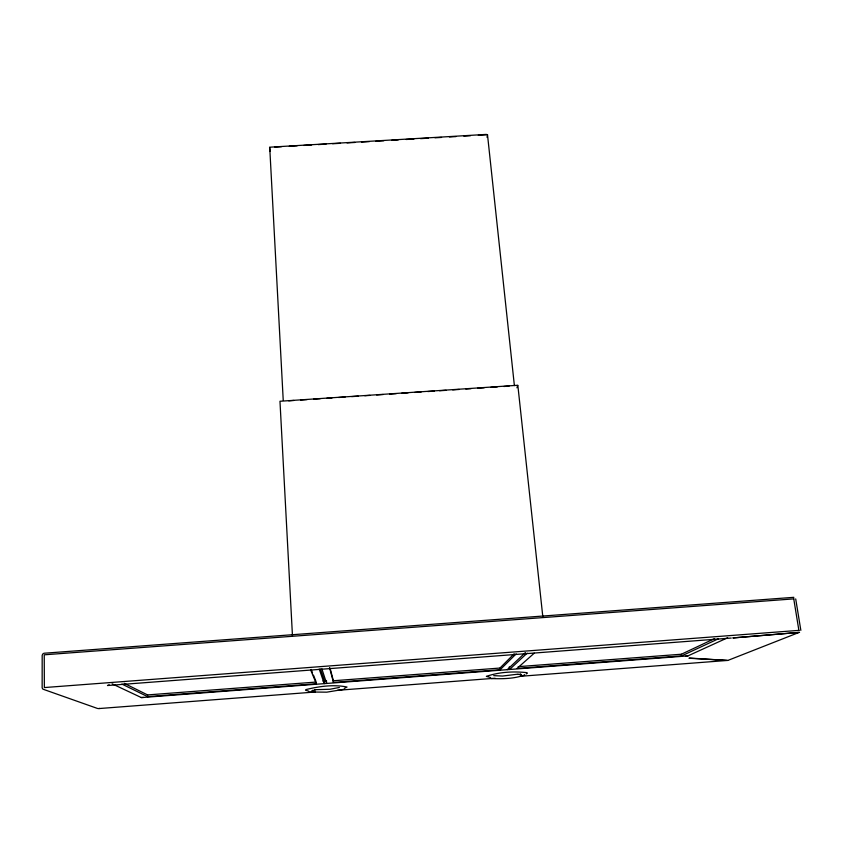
<?xml version="1.0" encoding="UTF-8"?>
<svg xmlns="http://www.w3.org/2000/svg" width="843" height="843" viewBox="0 0 843 843"><rect width="100%" height="100%" fill="white"/><g stroke="black" fill="none" stroke-linecap="round" stroke-linejoin="round"><path stroke-width="1.26" d="M799.059 630.353L44.352 687.561L44.236 654.811L793.927 598.867M487.043 137.325L487.507 134.764L486.253 134.406L269.718 147.188L283.227 400.277M516.959 387.812L517.697 385.272L279.971 401.257L292.458 635.706M312.627 690.312L311.899 690.838L315.577 689.806M42.972 653.725L42.182 655.243L42.15 687.899L42.909 689.163L97.714 708.541M330.087 668.225L333.375 680.754L499.962 668.046L514.198 653.757M329.539 667.624L333.48 682.451L500.131 669.742L516.169 653.862M507.223 669.679L525.4 652.566M527.181 653.146L509.551 669.5L509.288 666.876M534.23 653.188L517.044 668.446L681.629 655.896L718.447 638.762M526.274 673.926L527.36 673.241L527.044 672.661C513.64 671.186 499.109 671.945 486.369 676.381L490.573 677.53M491.163 678.552C502.354 678.984 514.209 678.836 524.778 674.98M109.2 684.832L107.483 685.528L731.25 638.046M523.851 675.57L524.472 675.18M518.171 666.665L681.397 654.221L714.611 638.572M727.635 637.772L687.93 655.886L141.392 697.593L112.13 683.831M799.585 632.229L728.226 660.28M339.381 687.456L330.024 689.247L314.724 689.711M344.387 688.394L347.021 687.034C333.817 684.274 319.181 686.307 306.072 689.563L305.535 690.206L308.633 691.134M343.796 689.353L326.768 692.166L309.149 691.998M688.204 655.759L685.759 656.075M43.794 653.262L793.895 597.318M517.939 674.168L502.576 676.044L493.713 675.654M99.506 708.405L98.547 708.594L315.219 692.008M323.343 680.891L325.503 680.691M323.027 681.081L325.535 680.859M124.184 683.315L147.578 694.917L316.262 682.05L316.357 683.757L147.62 696.634L121.877 684.073M337.548 690.301L495.126 678.236M520.078 676.318L727.562 660.438L690.069 658.088L688.942 658.246L727.562 660.438M288.738 400.815L293.986 400.467M300.54 400.035L307.105 399.593M313.659 399.161L320.214 398.718M326.778 398.286L332.026 397.938M338.58 397.496L345.135 397.064M351.7 396.621L358.254 396.189M364.808 395.746L370.056 395.399M376.621 394.956L383.175 394.524M389.729 394.092L396.294 393.649M401.531 393.302L408.096 392.859M414.651 392.427L421.205 391.984M427.77 391.552L434.324 391.11M439.572 390.762L446.126 390.33M452.691 389.887L459.245 389.455M465.8 389.013L471.047 388.665M477.612 388.233L484.167 387.791M490.721 387.358L497.286 386.916M503.84 386.484L509.088 386.126M143.637 697.446L141.202 697.498M274.86 147.103L281.425 146.724M289.297 146.271L297.168 145.807M303.733 145.428L311.604 144.975M318.169 144.596L326.051 144.132M332.606 143.753L340.488 143.299M347.042 142.91L354.924 142.456M361.489 142.077L369.36 141.624M375.925 141.234L383.797 140.781M391.668 140.328L398.233 139.938M406.115 139.485L413.987 139.032M420.552 138.642L428.423 138.189M434.988 137.809L441.553 137.43M449.424 136.966L455.989 136.587M463.861 136.134L470.426 135.755M478.297 135.291L486.179 134.838M518.129 674.316L521.49 674.8L520.236 673.789M310.74 670.132L316.357 683.757M311.099 669.384L312.511 672.84M313.448 675.148L315.788 680.902M319.212 669.026L324.26 683.631L324.028 679.679L320.466 669.121M321.857 668.826L326.62 683.452L326.441 680.491M795.708 598.92L800.85 630.374M793.758 598.941L798.89 630.427M269.56 147.409L270.139 151.308M681.397 654.221L681.629 655.896M517.844 385.409L542.829 616.886M487.507 134.764L514.388 385.62M499.962 668.046L500.131 669.742M333.375 680.754L333.48 682.451M147.578 694.917L147.62 696.634M798.669 632.429L733.031 637.93L798.669 632.429"/></g></svg>
